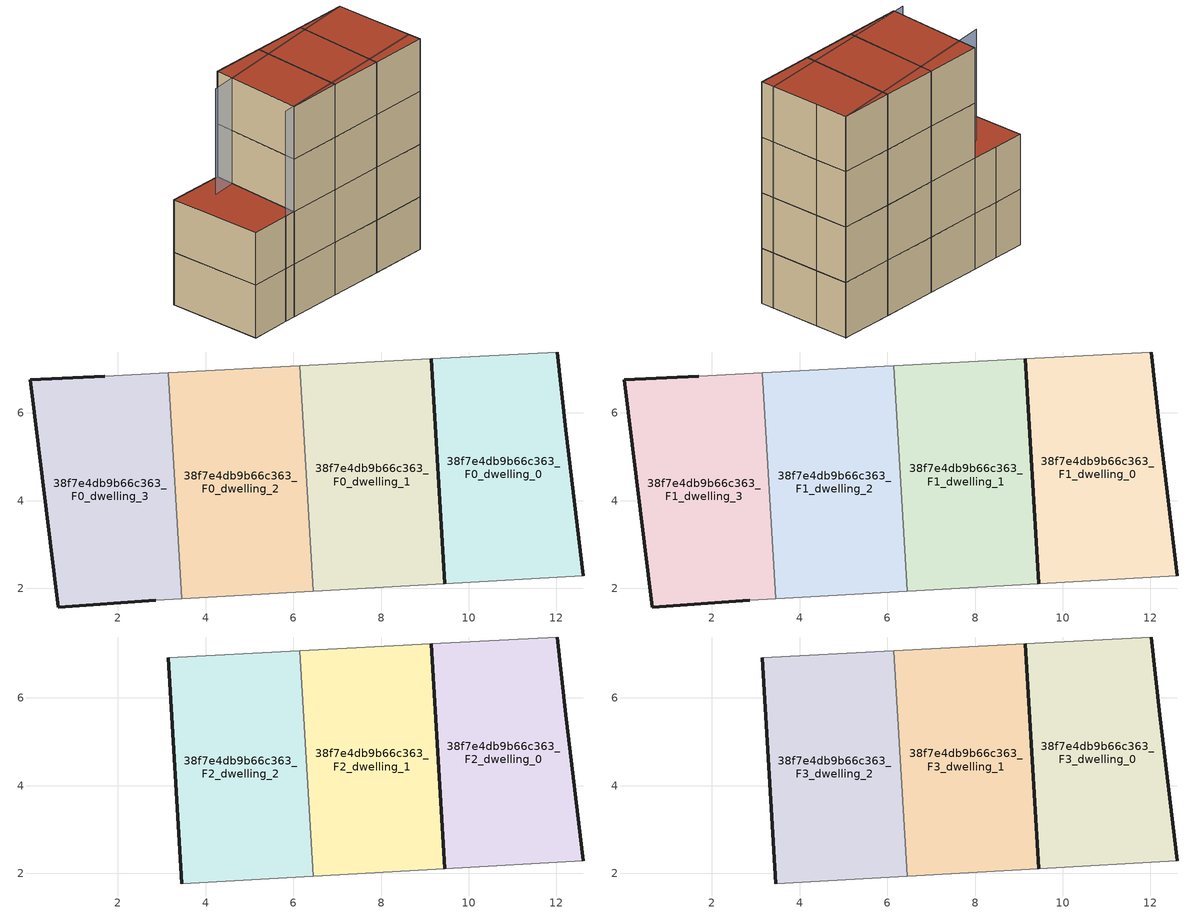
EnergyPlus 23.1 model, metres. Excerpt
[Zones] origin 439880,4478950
38f7e4db9b66c363_F0_dwelling_0
 floor ground (EU_floor_Construction): 12.6,2.29 12.22,5.61 12.02,7.39 9.15,7.24 9.45,2.11 z0
 wall outside (EU_wall_Construction): 12.02,7.39 12.22,5.61 12.6,2.29 / 9.45,2.11 9.15,7.24 z0:3
 wall adiabatic (EU_wall_Construction): 12.6,2.29 9.45,2.11 / 9.15,7.24 12.02,7.39 z0:3
38f7e4db9b66c363_F0_dwelling_1
 floor ground (EU_floor_Construction): 9.45,2.11 9.15,7.24 6.14,7.08 6.45,1.93 z0
 wall outside (EU_wall_Construction): 9.15,7.24 9.45,2.11 z0:3
 wall adiabatic (EU_wall_Construction): 6.14,7.08 9.15,7.24 / 9.45,2.11 6.45,1.93 z0:3
 wall to 38f7e4db9b66c363_F0_dwelling_2 (EU_wall_Construction): 6.45,1.93 6.14,7.08 z0:3
38f7e4db9b66c363_F0_dwelling_2
 floor ground (EU_floor_Construction): 6.45,1.93 6.14,7.08 3.15,6.92 3.46,1.76 z0
 wall adiabatic (EU_wall_Construction): 3.15,6.92 6.14,7.08 / 6.45,1.93 3.46,1.76 z0:3
 wall to 38f7e4db9b66c363_F0_dwelling_3 (EU_wall_Construction): 3.46,1.76 3.15,6.92 z0:3
38f7e4db9b66c363_F0_dwelling_3
 floor ground (EU_floor_Construction): 3.46,1.76 3.15,6.92 1.7,6.84 0.01,6.75 0.64,1.58 2.86,1.72 z0
 wall outside (EU_wall_Construction): 2.86,1.72 0.64,1.58 0.01,6.75 1.7,6.84 z0:3
 wall adiabatic (EU_wall_Construction): 1.7,6.84 3.15,6.92 / 3.46,1.76 2.86,1.72 z0:3
38f7e4db9b66c363_F1_dwelling_0
 floor to 38f7e4db9b66c363_F0_dwelling_0 (EU_floor_Construction): 12.6,2.29 12.22,5.61 12.02,7.39 9.15,7.24 9.45,2.11 z3
 wall outside (EU_wall_Construction): 12.02,7.39 12.22,5.61 12.6,2.29 / 9.45,2.11 9.15,7.24 z3:6
 wall adiabatic (EU_wall_Construction): 12.6,2.29 9.45,2.11 / 9.15,7.24 12.02,7.39 z3:6
38f7e4db9b66c363_F1_dwelling_1
 floor to 38f7e4db9b66c363_F0_dwelling_1 (EU_floor_Construction): 9.45,2.11 9.15,7.24 6.14,7.08 6.45,1.93 z3
 wall outside (EU_wall_Construction): 9.15,7.24 9.45,2.11 z3:6
 wall adiabatic (EU_wall_Construction): 6.14,7.08 9.15,7.24 / 9.45,2.11 6.45,1.93 z3:6
 wall to 38f7e4db9b66c363_F1_dwelling_2 (EU_wall_Construction): 6.45,1.93 6.14,7.08 z3:6
38f7e4db9b66c363_F1_dwelling_2
 floor to 38f7e4db9b66c363_F0_dwelling_2 (EU_floor_Construction): 6.45,1.93 6.14,7.08 3.15,6.92 3.45,1.76 z3
 wall adiabatic (EU_wall_Construction): 3.15,6.92 6.14,7.08 / 6.45,1.93 3.46,1.76 z3:6
 wall to 38f7e4db9b66c363_F1_dwelling_3 (EU_wall_Construction): 3.46,1.76 3.15,6.92 z3:6
38f7e4db9b66c363_F1_dwelling_3
 floor to 38f7e4db9b66c363_F0_dwelling_3 (EU_floor_Construction): 3.45,1.76 3.15,6.92 1.7,6.84 0.01,6.75 0.63,1.58 2.86,1.72 z3
 wall outside (EU_wall_Construction): 2.86,1.72 0.64,1.58 0.01,6.75 1.7,6.84 z3:6
 wall adiabatic (EU_wall_Construction): 1.7,6.84 3.15,6.92 / 3.46,1.76 2.86,1.72 z3:6
 roof outside (EU_roof_Construction): 3.15,6.92 3.46,1.76 2.86,1.72 0.64,1.58 0.01,6.75 1.7,6.84 z6
38f7e4db9b66c363_F2_dwelling_0
 floor to 38f7e4db9b66c363_F1_dwelling_0 (EU_floor_Construction): 12.6,2.29 12.22,5.61 12.02,7.39 9.15,7.24 9.45,2.11 z6
 wall outside (EU_wall_Construction): 12.02,7.39 12.22,5.61 12.6,2.29 / 9.45,2.11 9.15,7.24 z6:9
 wall adiabatic (EU_wall_Construction): 12.6,2.29 9.45,2.11 / 9.15,7.24 12.02,7.39 z6:9
38f7e4db9b66c363_F2_dwelling_1
 floor to 38f7e4db9b66c363_F1_dwelling_1 (EU_floor_Construction): 9.45,2.11 9.15,7.24 6.14,7.08 6.45,1.93 z6
 wall outside (EU_wall_Construction): 9.15,7.24 9.45,2.11 z6:9
 wall adiabatic (EU_wall_Construction): 6.14,7.08 9.15,7.24 / 9.45,2.11 6.45,1.93 z6:9
 wall to 38f7e4db9b66c363_F2_dwelling_2 (EU_wall_Construction): 6.45,1.93 6.14,7.08 z6:9
38f7e4db9b66c363_F2_dwelling_2
 floor to 38f7e4db9b66c363_F1_dwelling_2 (EU_floor_Construction): 6.45,1.93 6.14,7.08 3.15,6.92 3.45,1.76 z6
 wall outside (EU_wall_Construction): 3.46,1.76 3.15,6.92 z6:9
 wall adiabatic (EU_wall_Construction): 3.15,6.92 6.14,7.08 / 6.45,1.93 3.46,1.76 z6:9
38f7e4db9b66c363_F3_dwelling_0
 floor to 38f7e4db9b66c363_F2_dwelling_0 (EU_floor_Construction): 12.6,2.29 12.22,5.61 12.02,7.39 9.15,7.24 9.45,2.11 z9
 wall outside (EU_wall_Construction): 12.02,7.39 12.22,5.61 12.6,2.29 / 9.45,2.11 9.15,7.24 z9:12
 wall adiabatic (EU_wall_Construction): 12.6,2.29 9.45,2.11 / 9.15,7.24 12.02,7.39 z9:12
 roof outside (EU_roof_Construction): 12.02,7.39 12.22,5.61 12.6,2.29 9.45,2.11 9.15,7.24 z12
38f7e4db9b66c363_F3_dwelling_1
 floor to 38f7e4db9b66c363_F2_dwelling_1 (EU_floor_Construction): 9.45,2.11 9.15,7.24 6.14,7.08 6.45,1.93 z9
 wall outside (EU_wall_Construction): 9.15,7.24 9.45,2.11 z9:12
 wall adiabatic (EU_wall_Construction): 6.14,7.08 9.15,7.24 / 9.45,2.11 6.45,1.93 z9:12
 wall to 38f7e4db9b66c363_F3_dwelling_2 (EU_wall_Construction): 6.45,1.93 6.14,7.08 z9:12
 roof outside (EU_roof_Construction): 9.15,7.24 9.45,2.11 6.45,1.93 6.14,7.08 z12
38f7e4db9b66c363_F3_dwelling_2
 floor to 38f7e4db9b66c363_F2_dwelling_2 (EU_floor_Construction): 6.45,1.93 6.14,7.08 3.15,6.92 3.45,1.76 z9
 wall outside (EU_wall_Construction): 3.46,1.76 3.15,6.92 z9:12
 wall adiabatic (EU_wall_Construction): 3.15,6.92 6.14,7.08 / 6.45,1.93 3.46,1.76 z9:12
 roof outside (EU_roof_Construction): 6.14,7.08 6.45,1.93 3.46,1.76 3.15,6.92 z12
shading: 2.86,1.72 12.52,2.99 / 12.02,7.39 1.89,5.72 z0:12
[Building]
EU S2 Campaign: North Axis=0; Terrain=City; Solar Distribution=FullExterior
[Site:Location]
Madrid: Latitude=40.5; Longitude=-3.5; Time Zone=1; Elevation=609
[SizingPeriod:WeatherFileDays]
AnnualSizingPeriod: Begin Month=1; Begin Day of Month=1; End Month=12; End Day of Month=31; Day of Week for Start Day=Monday; Use Weather File Daylight Saving Period=No; Use Weather File Rain and Snow Indicators=No
[MATERIAL]
EU_InternalMass_Material: Roughness=MediumRough; Thickness=0.1; Conductivity=1; Density=1800; Specific Heat=900; Thermal Absorptance=0.9; Solar Absorptance=0.7; Visible Absorptance=0.7
[MATERIAL:NOMASS] Roughness=MediumRough; Thermal Absorptance=0.9; Solar Absorptance=0.7; Visible Absorptance=0.7
Name | Thermal Resistance
EU_wall_NoMass | 1.60022
EU_roof_NoMass | 1.57597
EU_floor_NoMass | 0.470652
[CONSTRUCTION]
EU_wall_Construction: EU_wall_NoMass
EU_roof_Construction: EU_roof_NoMass
EU_floor_Construction: EU_floor_NoMass
EU_InternalMass_Construction: EU_InternalMass_Material
[ZONE] Type=1; Multiplier=1; Ceiling Height=autocalculate; Floor Area=autocalculate; Part of Total Floor Area=Yes
Name | Volume
38f7e4db9b66c363_F0_dwelling_0; 38f7e4db9b66c363_F1_dwelling_0; 38f7e4db9b66c363_F2_dwelling_0; 38f7e4db9b66c363_F3_dwelling_0 | 46.4172
38f7e4db9b66c363_F0_dwelling_1; 38f7e4db9b66c363_F1_dwelling_1; 38f7e4db9b66c363_F2_dwelling_1; 38f7e4db9b66c363_F3_dwelling_1 | 46.4253
38f7e4db9b66c363_F0_dwelling_2 | 46.4154
38f7e4db9b66c363_F1_dwelling_2; 38f7e4db9b66c363_F2_dwelling_2; 38f7e4db9b66c363_F3_dwelling_2 | 46.415
38f7e4db9b66c363_F0_dwelling_3 | 46.422
38f7e4db9b66c363_F1_dwelling_3 | 46.4224
[INTERNALMASS] Construction=EU_InternalMass_Construction
Name | Zone or ZoneList | Surface Area
38f7e4db9b66c363_F0_dwelling_0_EU_InternalMass | 38f7e4db9b66c363_F0_dwelling_0 | 15.4724
38f7e4db9b66c363_F0_dwelling_1_EU_InternalMass | 38f7e4db9b66c363_F0_dwelling_1 | 15.475
38f7e4db9b66c363_F0_dwelling_2_EU_InternalMass | 38f7e4db9b66c363_F0_dwelling_2 | 15.4717
38f7e4db9b66c363_F0_dwelling_3_EU_InternalMass | 38f7e4db9b66c363_F0_dwelling_3 | 15.4741
38f7e4db9b66c363_F1_dwelling_0_EU_InternalMass | 38f7e4db9b66c363_F1_dwelling_0 | 15.4724
38f7e4db9b66c363_F1_dwelling_1_EU_InternalMass | 38f7e4db9b66c363_F1_dwelling_1 | 15.475
38f7e4db9b66c363_F1_dwelling_2_EU_InternalMass | 38f7e4db9b66c363_F1_dwelling_2 | 15.4717
38f7e4db9b66c363_F1_dwelling_3_EU_InternalMass | 38f7e4db9b66c363_F1_dwelling_3 | 15.4741
38f7e4db9b66c363_F2_dwelling_0_EU_InternalMass | 38f7e4db9b66c363_F2_dwelling_0 | 20.6307
38f7e4db9b66c363_F2_dwelling_1_EU_InternalMass | 38f7e4db9b66c363_F2_dwelling_1 | 20.6293
38f7e4db9b66c363_F2_dwelling_2_EU_InternalMass | 38f7e4db9b66c363_F2_dwelling_2 | 20.6309
38f7e4db9b66c363_F3_dwelling_0_EU_InternalMass | 38f7e4db9b66c363_F3_dwelling_0 | 20.6307
38f7e4db9b66c363_F3_dwelling_1_EU_InternalMass | 38f7e4db9b66c363_F3_dwelling_1 | 20.6293
38f7e4db9b66c363_F3_dwelling_2_EU_InternalMass | 38f7e4db9b66c363_F3_dwelling_2 | 20.6309
[OTHEREQUIPMENT] Fuel Type=Electricity; Design Level Calculation Method=Watts/Area; Power per Zone Floor Area=1; Fraction Latent=0; Fraction Radiant=0; Fraction Lost=0; Carbon Dioxide Generation Rate=0; EndUse Subcategory=EU_Step8_InternalGains
Name | Zone or ZoneList or Space or SpaceList | Schedule
EU_Step8_InternalGain_38f7e4db9b66c363_F0_dwelling_0_f000 | 38f7e4db9b66c363_F0_dwelling_0 | EU_Step8_GainSchedule_38f7e4db9b66c363_F0_dwelling_0_f000
EU_Step8_InternalGain_38f7e4db9b66c363_F0_dwelling_1_f000 | 38f7e4db9b66c363_F0_dwelling_1 | EU_Step8_GainSchedule_38f7e4db9b66c363_F0_dwelling_1_f000
EU_Step8_InternalGain_38f7e4db9b66c363_F0_dwelling_2_f000 | 38f7e4db9b66c363_F0_dwelling_2 | EU_Step8_GainSchedule_38f7e4db9b66c363_F0_dwelling_2_f000
EU_Step8_InternalGain_38f7e4db9b66c363_F0_dwelling_3_f000 | 38f7e4db9b66c363_F0_dwelling_3 | EU_Step8_GainSchedule_38f7e4db9b66c363_F0_dwelling_3_f000
EU_Step8_InternalGain_38f7e4db9b66c363_F1_dwelling_0_f000 | 38f7e4db9b66c363_F1_dwelling_0 | EU_Step8_GainSchedule_38f7e4db9b66c363_F1_dwelling_0_f000
EU_Step8_InternalGain_38f7e4db9b66c363_F1_dwelling_1_f000 | 38f7e4db9b66c363_F1_dwelling_1 | EU_Step8_GainSchedule_38f7e4db9b66c363_F1_dwelling_1_f000
EU_Step8_InternalGain_38f7e4db9b66c363_F1_dwelling_2_f000 | 38f7e4db9b66c363_F1_dwelling_2 | EU_Step8_GainSchedule_38f7e4db9b66c363_F1_dwelling_2_f000
EU_Step8_InternalGain_38f7e4db9b66c363_F1_dwelling_3_f000 | 38f7e4db9b66c363_F1_dwelling_3 | EU_Step8_GainSchedule_38f7e4db9b66c363_F1_dwelling_3_f000
EU_Step8_InternalGain_38f7e4db9b66c363_F2_dwelling_0_f000 | 38f7e4db9b66c363_F2_dwelling_0 | EU_Step8_GainSchedule_38f7e4db9b66c363_F2_dwelling_0_f000
EU_Step8_InternalGain_38f7e4db9b66c363_F2_dwelling_1_f000 | 38f7e4db9b66c363_F2_dwelling_1 | EU_Step8_GainSchedule_38f7e4db9b66c363_F2_dwelling_1_f000
EU_Step8_InternalGain_38f7e4db9b66c363_F2_dwelling_2_f000 | 38f7e4db9b66c363_F2_dwelling_2 | EU_Step8_GainSchedule_38f7e4db9b66c363_F2_dwelling_2_f000
EU_Step8_InternalGain_38f7e4db9b66c363_F3_dwelling_0_f000 | 38f7e4db9b66c363_F3_dwelling_0 | EU_Step8_GainSchedule_38f7e4db9b66c363_F3_dwelling_0_f000
EU_Step8_InternalGain_38f7e4db9b66c363_F3_dwelling_1_f000 | 38f7e4db9b66c363_F3_dwelling_1 | EU_Step8_GainSchedule_38f7e4db9b66c363_F3_dwelling_1_f000
EU_Step8_InternalGain_38f7e4db9b66c363_F3_dwelling_2_f000 | 38f7e4db9b66c363_F3_dwelling_2 | EU_Step8_GainSchedule_38f7e4db9b66c363_F3_dwelling_2_f000
[ZONEVENTILATION:DESIGNFLOWRATE] Schedule=EU_AlwaysOn; Design Flow Rate Calculation Method=AirChanges/Hour; Air Changes per Hour=0.480704; Ventilation Type=Natural; Fan Pressure Rise=0; Fan Total Efficiency=1; Constant Term Coefficient=1; Temperature Term Coefficient=0; Velocity Term Coefficient=0; Velocity Squared Term Coefficient=0; Minimum Indoor Temperature=-100; Maximum Indoor Temperature=100; Delta Temperature=-100; Minimum Outdoor Temperature=-100; Maximum Outdoor Temperature=100; Maximum Wind Speed=40
Name | Zone or ZoneList or Space or SpaceList
EU_ConstantAir_38f7e4db9b66c363_F0_dwelling_0 | 38f7e4db9b66c363_F0_dwelling_0
EU_ConstantAir_38f7e4db9b66c363_F0_dwelling_1 | 38f7e4db9b66c363_F0_dwelling_1
EU_ConstantAir_38f7e4db9b66c363_F0_dwelling_2 | 38f7e4db9b66c363_F0_dwelling_2
EU_ConstantAir_38f7e4db9b66c363_F0_dwelling_3 | 38f7e4db9b66c363_F0_dwelling_3
EU_ConstantAir_38f7e4db9b66c363_F1_dwelling_0 | 38f7e4db9b66c363_F1_dwelling_0
EU_ConstantAir_38f7e4db9b66c363_F1_dwelling_1 | 38f7e4db9b66c363_F1_dwelling_1
EU_ConstantAir_38f7e4db9b66c363_F1_dwelling_2 | 38f7e4db9b66c363_F1_dwelling_2
EU_ConstantAir_38f7e4db9b66c363_F1_dwelling_3 | 38f7e4db9b66c363_F1_dwelling_3
EU_ConstantAir_38f7e4db9b66c363_F2_dwelling_0 | 38f7e4db9b66c363_F2_dwelling_0
EU_ConstantAir_38f7e4db9b66c363_F2_dwelling_1 | 38f7e4db9b66c363_F2_dwelling_1
EU_ConstantAir_38f7e4db9b66c363_F2_dwelling_2 | 38f7e4db9b66c363_F2_dwelling_2
EU_ConstantAir_38f7e4db9b66c363_F3_dwelling_0 | 38f7e4db9b66c363_F3_dwelling_0
EU_ConstantAir_38f7e4db9b66c363_F3_dwelling_1 | 38f7e4db9b66c363_F3_dwelling_1
EU_ConstantAir_38f7e4db9b66c363_F3_dwelling_2 | 38f7e4db9b66c363_F3_dwelling_2
[HVACTEMPLATE:THERMOSTAT] Constant Heating Setpoint=20; Constant Cooling Setpoint=50
EU_HeatOnly_38f7e4db9b66c363_F0_dwelling_0; EU_HeatOnly_38f7e4db9b66c363_F0_dwelling_1; EU_HeatOnly_38f7e4db9b66c363_F0_dwelling_2; EU_HeatOnly_38f7e4db9b66c363_F0_dwelling_3; EU_HeatOnly_38f7e4db9b66c363_F1_dwelling_0; EU_HeatOnly_38f7e4db9b66c363_F1_dwelling_1; EU_HeatOnly_38f7e4db9b66c363_F1_dwelling_2; EU_HeatOnly_38f7e4db9b66c363_F1_dwelling_3; EU_HeatOnly_38f7e4db9b66c363_F2_dwelling_0; EU_HeatOnly_38f7e4db9b66c363_F2_dwelling_1; EU_HeatOnly_38f7e4db9b66c363_F2_dwelling_2; EU_HeatOnly_38f7e4db9b66c363_F3_dwelling_0; EU_HeatOnly_38f7e4db9b66c363_F3_dwelling_1; EU_HeatOnly_38f7e4db9b66c363_F3_dwelling_2
[HVACTEMPLATE:ZONE:IDEALLOADSAIRSYSTEM] System Availability Schedule=EU_AlwaysOn; Maximum Heating Supply Air Temperature=50; Minimum Cooling Supply Air Temperature=13; Maximum Heating Supply Air Humidity Ratio=0.0156; Minimum Cooling Supply Air Humidity Ratio=0.0077; Heating Limit=NoLimit; Cooling Limit=NoLimit; Heating Availability Schedule=EU_AlwaysOn; Cooling Availability Schedule=EU_CoolingOff; Dehumidification Control Type=ConstantSensibleHeatRatio; Cooling Sensible Heat Ratio=0.7; Dehumidification Setpoint=60; Humidification Control Type=None; Humidification Setpoint=30; Outdoor Air Method=None; Outdoor Air Flow Rate per Person=0.00944; Outdoor Air Flow Rate per Zone Floor Area=0; Outdoor Air Flow Rate per Zone=0; Demand Controlled Ventilation Type=None; Outdoor Air Economizer Type=NoEconomizer; Heat Recovery Type=None; Sensible Heat Recovery Effectiveness=0.7; Latent Heat Recovery Effectiveness=0.65
Name | Template Thermostat
38f7e4db9b66c363_F0_dwelling_0 | EU_HeatOnly_38f7e4db9b66c363_F0_dwelling_0
38f7e4db9b66c363_F0_dwelling_1 | EU_HeatOnly_38f7e4db9b66c363_F0_dwelling_1
38f7e4db9b66c363_F0_dwelling_2 | EU_HeatOnly_38f7e4db9b66c363_F0_dwelling_2
38f7e4db9b66c363_F0_dwelling_3 | EU_HeatOnly_38f7e4db9b66c363_F0_dwelling_3
38f7e4db9b66c363_F1_dwelling_0 | EU_HeatOnly_38f7e4db9b66c363_F1_dwelling_0
38f7e4db9b66c363_F1_dwelling_1 | EU_HeatOnly_38f7e4db9b66c363_F1_dwelling_1
38f7e4db9b66c363_F1_dwelling_2 | EU_HeatOnly_38f7e4db9b66c363_F1_dwelling_2
38f7e4db9b66c363_F1_dwelling_3 | EU_HeatOnly_38f7e4db9b66c363_F1_dwelling_3
38f7e4db9b66c363_F2_dwelling_0 | EU_HeatOnly_38f7e4db9b66c363_F2_dwelling_0
38f7e4db9b66c363_F2_dwelling_1 | EU_HeatOnly_38f7e4db9b66c363_F2_dwelling_1
38f7e4db9b66c363_F2_dwelling_2 | EU_HeatOnly_38f7e4db9b66c363_F2_dwelling_2
38f7e4db9b66c363_F3_dwelling_0 | EU_HeatOnly_38f7e4db9b66c363_F3_dwelling_0
38f7e4db9b66c363_F3_dwelling_1 | EU_HeatOnly_38f7e4db9b66c363_F3_dwelling_1
38f7e4db9b66c363_F3_dwelling_2 | EU_HeatOnly_38f7e4db9b66c363_F3_dwelling_2
[SIZING:ZONE] Zone Cooling Design Supply Air Temperature Input Method=SupplyAirTemperature; Zone Cooling Design Supply Air Temperature=13; Zone Heating Design Supply Air Temperature Input Method=SupplyAirTemperature; Zone Heating Design Supply Air Temperature=50; Zone Cooling Design Supply Air Humidity Ratio=0.008; Zone Heating Design Supply Air Humidity Ratio=0.008; Cooling Design Air Flow Method=DesignDay; Cooling Design Air Flow Rate=0; Cooling Minimum Air Flow per Zone Floor Area=0.000762; Cooling Minimum Air Flow=0; Cooling Minimum Air Flow Fraction=0.2; Heating Design Air Flow Method=DesignDay; Heating Design Air Flow Rate=0; Heating Maximum Air Flow per Zone Floor Area=0.002032; Heating Maximum Air Flow=0.141576; Heating Maximum Air Flow Fraction=0.3; Account for Dedicated Outdoor Air System=No; Dedicated Outdoor Air System Control Strategy=NeutralSupplyAir; Dedicated Outdoor Air Low Setpoint Temperature for Design=autosize; Dedicated Outdoor Air High Setpoint Temperature for Design=autosize; Zone Load Sizing Method=Sensible Load Only No Latent Load; Zone Latent Cooling Design Supply Air Humidity Ratio Input Method=HumidityRatioDifference; Zone Cooling Design Supply Air Humidity Ratio Difference=0.005; Zone Latent Heating Design Supply Air Humidity Ratio Input Method=HumidityRatioDifference; Zone Humidification Design Supply Air Humidity Ratio Difference=0.005
38f7e4db9b66c363_F0_dwelling_0; 38f7e4db9b66c363_F0_dwelling_1; 38f7e4db9b66c363_F0_dwelling_2; 38f7e4db9b66c363_F0_dwelling_3; 38f7e4db9b66c363_F1_dwelling_0; 38f7e4db9b66c363_F1_dwelling_1; 38f7e4db9b66c363_F1_dwelling_2; 38f7e4db9b66c363_F1_dwelling_3; 38f7e4db9b66c363_F2_dwelling_0; 38f7e4db9b66c363_F2_dwelling_1; 38f7e4db9b66c363_F2_dwelling_2; 38f7e4db9b66c363_F3_dwelling_0; 38f7e4db9b66c363_F3_dwelling_1; 38f7e4db9b66c363_F3_dwelling_2
[SCHEDULE:CONSTANT]
Name | Hourly Value
EU_AlwaysOn | 1
EU_CoolingOff | 0
[SCHEDULE:FILE] Column Number=1; Rows to Skip at Top=0; Number of Hours of Data=8760; Column Separator=Comma; Interpolate to Timestep=No; Minutes per Item=60; Adjust Schedule for Daylight Savings=Yes
Name | File
EU_Step8_GainSchedule_38f7e4db9b66c363_F0_dwelling_0_f000 | ../../schedules/38f7e4db9b66c363/38f7e4db9b66c363_F0_dwelling_0_f000_gain.csv
EU_Step8_GainSchedule_38f7e4db9b66c363_F0_dwelling_1_f000 | ../../schedules/38f7e4db9b66c363/38f7e4db9b66c363_F0_dwelling_1_f000_gain.csv
EU_Step8_GainSchedule_38f7e4db9b66c363_F0_dwelling_2_f000 | ../../schedules/38f7e4db9b66c363/38f7e4db9b66c363_F0_dwelling_2_f000_gain.csv
EU_Step8_GainSchedule_38f7e4db9b66c363_F0_dwelling_3_f000 | ../../schedules/38f7e4db9b66c363/38f7e4db9b66c363_F0_dwelling_3_f000_gain.csv
EU_Step8_GainSchedule_38f7e4db9b66c363_F1_dwelling_0_f000 | ../../schedules/38f7e4db9b66c363/38f7e4db9b66c363_F1_dwelling_0_f000_gain.csv
EU_Step8_GainSchedule_38f7e4db9b66c363_F1_dwelling_1_f000 | ../../schedules/38f7e4db9b66c363/38f7e4db9b66c363_F1_dwelling_1_f000_gain.csv
EU_Step8_GainSchedule_38f7e4db9b66c363_F1_dwelling_2_f000 | ../../schedules/38f7e4db9b66c363/38f7e4db9b66c363_F1_dwelling_2_f000_gain.csv
EU_Step8_GainSchedule_38f7e4db9b66c363_F1_dwelling_3_f000 | ../../schedules/38f7e4db9b66c363/38f7e4db9b66c363_F1_dwelling_3_f000_gain.csv
EU_Step8_GainSchedule_38f7e4db9b66c363_F2_dwelling_0_f000 | ../../schedules/38f7e4db9b66c363/38f7e4db9b66c363_F2_dwelling_0_f000_gain.csv
EU_Step8_GainSchedule_38f7e4db9b66c363_F2_dwelling_1_f000 | ../../schedules/38f7e4db9b66c363/38f7e4db9b66c363_F2_dwelling_1_f000_gain.csv
EU_Step8_GainSchedule_38f7e4db9b66c363_F2_dwelling_2_f000 | ../../schedules/38f7e4db9b66c363/38f7e4db9b66c363_F2_dwelling_2_f000_gain.csv
EU_Step8_GainSchedule_38f7e4db9b66c363_F3_dwelling_0_f000 | ../../schedules/38f7e4db9b66c363/38f7e4db9b66c363_F3_dwelling_0_f000_gain.csv
EU_Step8_GainSchedule_38f7e4db9b66c363_F3_dwelling_1_f000 | ../../schedules/38f7e4db9b66c363/38f7e4db9b66c363_F3_dwelling_1_f000_gain.csv
EU_Step8_GainSchedule_38f7e4db9b66c363_F3_dwelling_2_f000 | ../../schedules/38f7e4db9b66c363/38f7e4db9b66c363_F3_dwelling_2_f000_gain.csv
